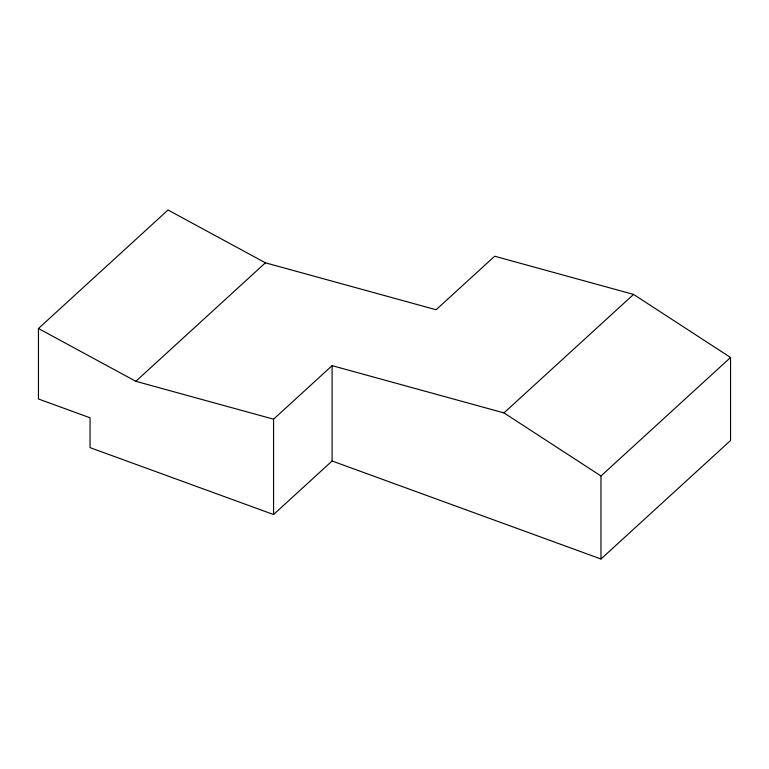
<?xml version="1.0" encoding="UTF-8"?>
<svg xmlns="http://www.w3.org/2000/svg" width="769" height="769" viewBox="0 0 769 769"><rect width="100%" height="100%" fill="white"/><g stroke="black" fill="none" stroke-linecap="round" stroke-linejoin="round"><path stroke-width="1.15" d="M38.45 328.498L168.027 210.004L265.411 262.815L436.119 309.753L494.659 256.221L633.56 294.412L730.55 357.489L730.55 440.502L600.974 558.996L332.102 460.987L273.562 514.528L90.05 447.635L90.05 417.788L38.45 398.986L38.45 328.498L135.834 381.309L273.562 419.182L332.102 365.65L503.974 412.905L600.974 475.982L600.974 558.996M135.834 381.309L265.411 262.815M503.974 412.905L633.56 294.412M600.974 475.982L730.55 357.489M332.102 365.65L332.102 460.987M273.562 419.182L273.562 514.528"/></g></svg>
